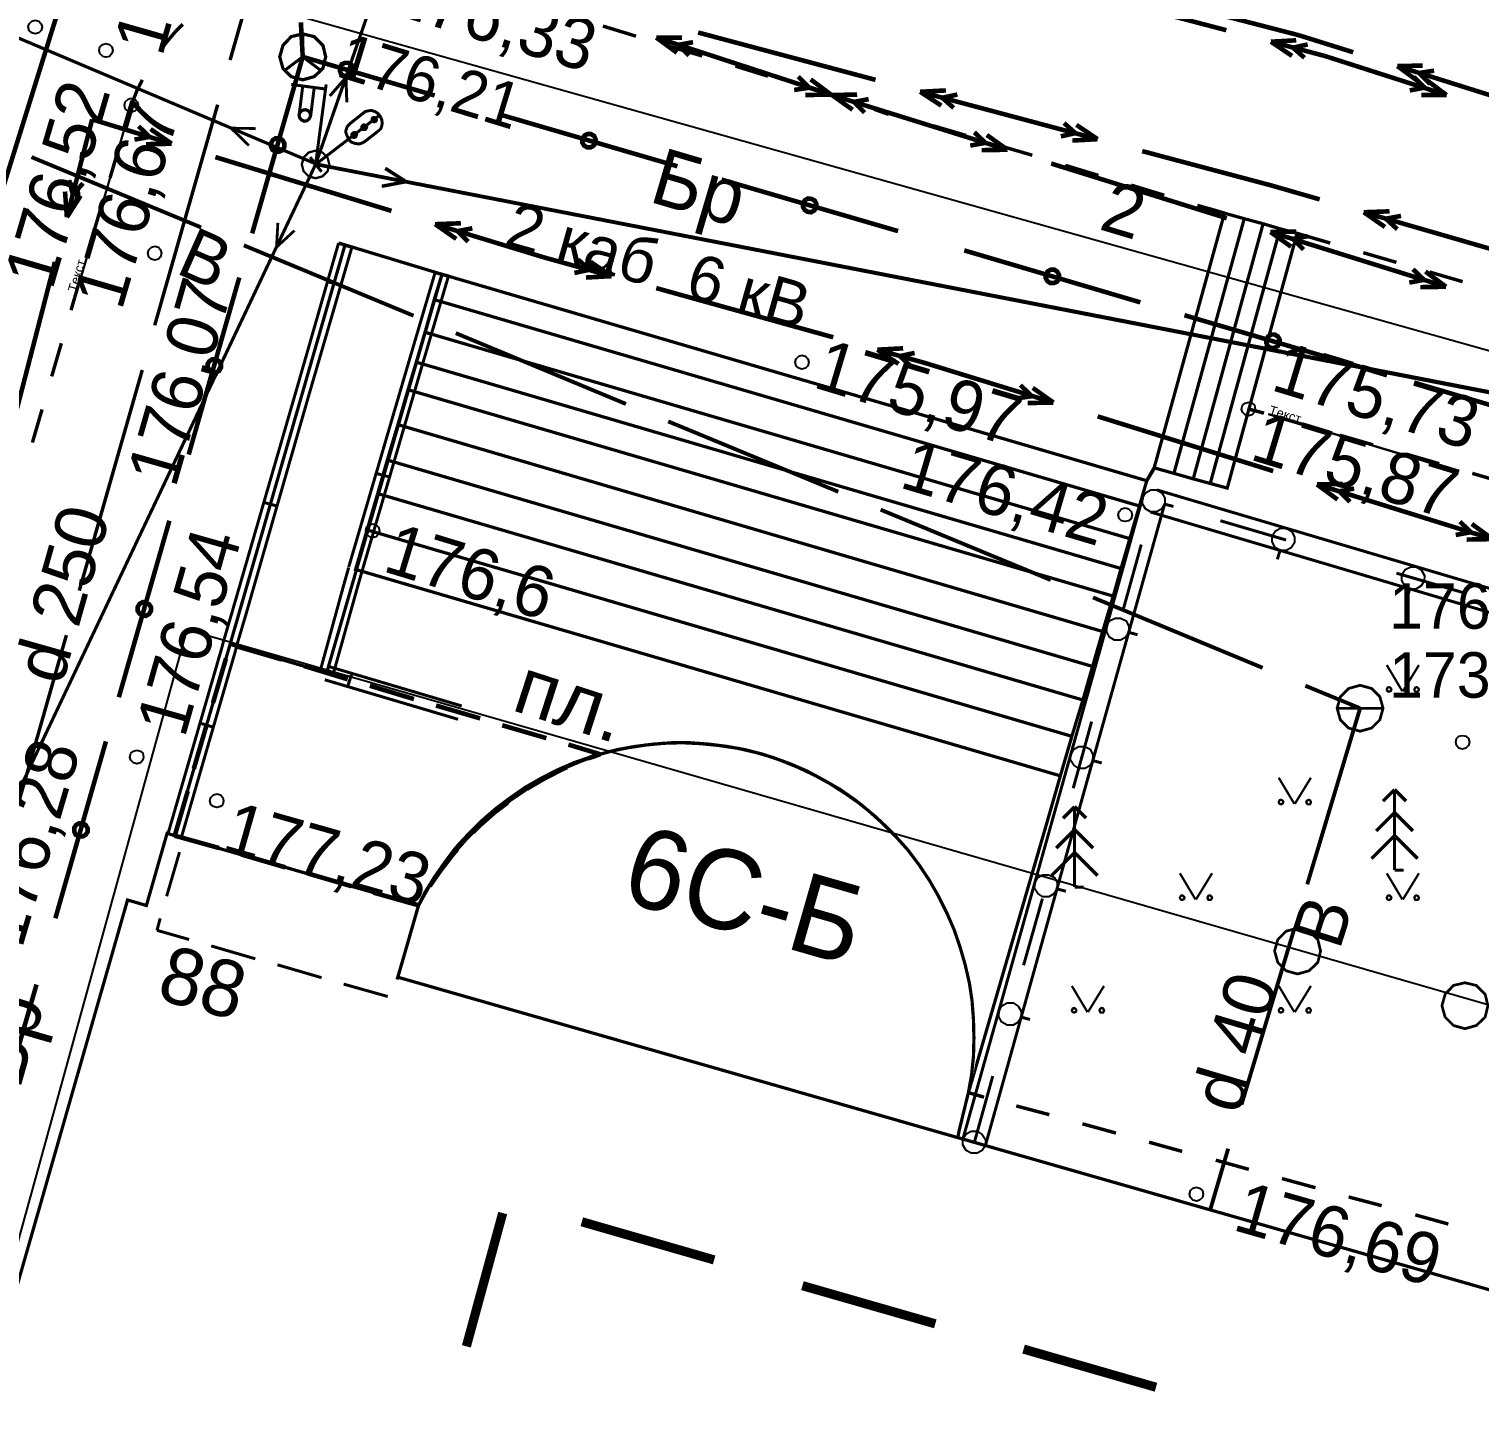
# Model space of a CAD drawing. Extents: x -2634 to -2115, y -2142 to -1393.
# Drawn here: x -2533.26 to -2501.72, y -2048.79 to -2018.79 of the extents above; entities that cross this region are included whole.
import ezdxf

# ---------------------------------------------------------------- set-up
doc = ezdxf.new("R2010")
doc.units = 0
doc.header["$MEASUREMENT"] = 0
for name, color, linetype in [('500_Дополн-Бордюры__п', 7, 'Continuous'), ('500_Дополн-Ступени__л', 7, 'Continuous'), ('500_Дороги-Проезжие_ч', 7, 'Continuous'), ('500_Линии_-Линии_связ', 7, 'Continuous'), ('500_Линии_-ЛЭП_провод', 7, 'Continuous'), ('500_Линии_-Смотровые_', 7, 'Continuous'), ('500_Линии_-Фонари_час', 7, 'Continuous'), ('500_Линии_-Электрокаб', 7, 'Continuous'), ('500_Объект-Опоры', 7, 'Continuous'), ('500_Огражд-Ограждения', 7, 'Continuous'), ('500_Растит-Газоны__са', 7, 'Continuous'), ('500_Растит-Лес_и_лесо', 7, 'Continuous'), ('500_Рельеф-Высотные_о', 7, 'Continuous'), ('500_Строен-Дополнения', 7, 'Continuous'), ('500_Строен-Здания', 7, 'Continuous'), ('500_Трубоп-Водопровод', 7, 'Continuous'), ('500_Трубоп-Канализаци', 7, 'Continuous'), ('500_Трубоп-Смотровые_', 7, 'Continuous'), ('Красные_ли-Красные_ли', 7, 'Continuous'), ('Красные_ли-Линии_регу', 7, 'Continuous')]:
    doc.layers.add(name, color=color, linetype=linetype)
doc.styles.add('TARIAL', font='Arial')

# ---------------------------------------------------------------- blocks, each defined once
blk = doc.blocks.new('block_25')
at = {"layer": '500_Растит-Газоны__са', "color": 0, "const_width": 0.05}
for points in [[(2.35, 3.02), (2.69, 2.45)], [(2.7, 2.45), (3.05, 3.02)], [(0, 0.57), (0.34, 0)], [(0.35, 0), (0.7, 0.57)]]:
    blk.add_lwpolyline(points, dxfattribs=at)
for points in [[(2.4, 2.54), (2.42, 2.53), (2.44, 2.51), (2.45, 2.49), (2.44, 2.46), (2.42, 2.45), (2.4, 2.44), (2.37, 2.45), (2.36, 2.46), (2.35, 2.49), (2.36, 2.51), (2.37, 2.53)], [(3, 2.54), (3.02, 2.53), (3.04, 2.51), (3.05, 2.49), (3.04, 2.46), (3.02, 2.44), (3, 2.44), (2.97, 2.44), (2.96, 2.46), (2.95, 2.49), (2.96, 2.51), (2.97, 2.53)], [(0.05, 0.09), (0.07, 0.08), (0.09, 0.06), (0.1, 0.04), (0.09, 0.01), (0.07, 0), (0.05, -0.01), (0.02, 0), (0.01, 0.01), (0, 0.04), (0.01, 0.06), (0.02, 0.08)], [(0.65, 0.09), (0.68, 0.08), (0.69, 0.06), (0.7, 0.04), (0.69, 0.01), (0.68, -0.01), (0.65, -0.01), (0.63, -0.01), (0.61, 0.01), (0.6, 0.04), (0.61, 0.06), (0.63, 0.08)]]:
    blk.add_lwpolyline(points, close=True, dxfattribs=at)

msp = doc.modelspace()

# ---------------------------------------------------------------- linework, layer by layer
at = {"layer": '500_Дополн-Бордюры__п', "color": 1, "const_width": 0.075}
for points in [[(-2530.27, -2019.08), (-2530.07, -2018.84)], [(-2530.07, -2018.84), (-2529.92, -2018.69)], [(-2520.78, -2018.73), (-2520.06, -2018.95)], [(-2530.41, -2019.26), (-2530.27, -2019.08)], [(-2519.34, -2019.17), (-2518.62, -2019.38)], [(-2517.9, -2019.6), (-2517.19, -2019.82)], [(-2531.02, -2020.4), (-2530.91, -2020.12)], [(-2530.91, -2020.12), (-2530.8, -2019.9)], [(-2516.47, -2020.03), (-2515.75, -2020.25)], [(-2531.09, -2020.59), (-2531.02, -2020.4)], [(-2515.03, -2020.46), (-2514.31, -2020.68)], [(-2513.59, -2020.9), (-2512.88, -2021.11)], [(-2531.5, -2022.03), (-2531.29, -2021.31)], [(-2512.16, -2021.33), (-2511.44, -2021.54)], [(-2510.72, -2021.76), (-2510, -2021.98)], [(-2509.29, -2022.19), (-2508.57, -2022.41)], [(-2507.85, -2022.63), (-2507.26, -2022.8)], [(-2531.93, -2023.47), (-2531.72, -2022.75)], [(-2507.26, -2022.8), (-2507.6, -2022.7)], [(-2505.68, -2023.24), (-2504.96, -2023.45)], [(-2504.24, -2023.66), (-2503.52, -2023.87)], [(-2532.35, -2024.91), (-2532.14, -2024.19)], [(-2502.8, -2024.08), (-2502.08, -2024.29)], [(-2532.77, -2026.35), (-2532.56, -2025.63)], [(-2533.19, -2027.79), (-2532.98, -2027.07)], [(-2506.74, -2027.06), (-2506.4, -2027.15)], [(-2505.47, -2027.42), (-2506.19, -2027.21)], [(-2504.03, -2027.84), (-2504.75, -2027.63)], [(-2502.59, -2028.25), (-2503.31, -2028.04)], [(-2508.95, -2028.62), (-2508.77, -2028.32)], [(-2508.79, -2028.34), (-2508.95, -2028.62)], [(-2501.15, -2028.67), (-2501.87, -2028.46)], [(-2512.52, -2042.02), (-2512.83, -2041.93)], [(-2512.83, -2041.93), (-2512.49, -2042.03)], [(-2511.07, -2042.41), (-2511.79, -2042.22)], [(-2509.62, -2042.81), (-2510.35, -2042.61)], [(-2508.18, -2043.21), (-2508.9, -2043.01)], [(-2506.73, -2043.6), (-2507.45, -2043.4)], [(-2505.28, -2044), (-2506.01, -2043.8)], [(-2503.84, -2044.39), (-2504.56, -2044.2)], [(-2502.39, -2044.79), (-2503.11, -2044.59)]]:
    msp.add_lwpolyline(points, dxfattribs=at)
at = {"layer": '500_Дополн-Ступени__л', "color": 0, "const_width": 0.07}
for points in [[(-2508.79, -2028.34), (-2507.26, -2022.8), (-2506.83, -2022.92), (-2508.36, -2028.46)], [(-2508.36, -2028.46), (-2506.83, -2022.92), (-2506.42, -2023.03), (-2507.94, -2028.58)], [(-2507.94, -2028.58), (-2506.42, -2023.03), (-2506.05, -2023.14), (-2507.57, -2028.68)], [(-2507.57, -2028.68), (-2506.05, -2023.14), (-2505.68, -2023.24), (-2507.2, -2028.78)], [(-2524.28, -2024.13), (-2508.95, -2028.62), (-2509.11, -2029.17), (-2524.45, -2024.68)], [(-2509.32, -2029.88), (-2509.11, -2029.17), (-2524.45, -2024.68), (-2524.65, -2025.39)], [(-2509.51, -2030.53), (-2509.32, -2029.88), (-2524.65, -2025.39), (-2524.84, -2026.04)], [(-2509.68, -2031.13), (-2509.51, -2030.53), (-2524.84, -2026.04), (-2525.02, -2026.64)], [(-2509.91, -2031.9), (-2509.68, -2031.13), (-2525.02, -2026.64), (-2525.24, -2027.4)], [(-2510.13, -2032.66), (-2509.91, -2031.9), (-2525.24, -2027.4), (-2525.47, -2028.17)], [(-2510.34, -2033.39), (-2510.13, -2032.66), (-2525.47, -2028.17), (-2525.68, -2028.9)], [(-2510.58, -2034.18), (-2510.34, -2033.39), (-2525.68, -2028.9), (-2525.91, -2029.69)], [(-2510.83, -2035.04), (-2510.58, -2034.18), (-2525.91, -2029.69), (-2526.16, -2030.55)]]:
    msp.add_lwpolyline(points, close=True, dxfattribs=at)
at = {"layer": '500_Линии_-Линии_связ', "color": 6}
msp.add_lwpolyline([(-2548.97, -2012.44), (-2491.22, -2028.68)], dxfattribs=at)
at = {"layer": '500_Линии_-Линии_связ', "color": 0, "const_width": 0.1}
for points in [[(-2527.31, -2019.4), (-2527.35, -2018.65)], [(-2527.31, -2019.4), (-2528.41, -2023.24)], [(-2527.31, -2019.34), (-2527.31, -2019.4)], [(-2524.44, -2020.24), (-2527.31, -2019.4)], [(-2527.31, -2019.4), (-2526.59, -2019.61)], [(-2519.16, -2021.78), (-2523, -2020.66)], [(-2514.36, -2023.19), (-2518.2, -2022.07)], [(-2509.09, -2024.74), (-2512.92, -2023.61)], [(-2528.69, -2024.2), (-2529.79, -2028.05)], [(-2504.29, -2026.15), (-2508.13, -2025.02)], [(-2499.01, -2027.7), (-2502.85, -2026.57)], [(-2530.21, -2029.49), (-2531.31, -2033.33)], [(-2531.59, -2034.29), (-2532.69, -2038.14)], [(-2533.1, -2039.58), (-2534.21, -2043.42)]]:
    msp.add_lwpolyline(points, dxfattribs=at)
for points in [[(-2526.4, -2019.82), (-2526.47, -2019.78), (-2526.5, -2019.71), (-2526.5, -2019.63), (-2526.46, -2019.56), (-2526.39, -2019.53), (-2526.32, -2019.53), (-2526.25, -2019.57), (-2526.21, -2019.64), (-2526.21, -2019.72), (-2526.26, -2019.78), (-2526.32, -2019.82)], [(-2521.12, -2021.37), (-2521.19, -2021.33), (-2521.23, -2021.26), (-2521.22, -2021.18), (-2521.18, -2021.11), (-2521.12, -2021.08), (-2521.04, -2021.08), (-2520.97, -2021.12), (-2520.94, -2021.19), (-2520.94, -2021.26), (-2520.98, -2021.33), (-2521.05, -2021.37)], [(-2527.71, -2021.36), (-2527.75, -2021.43), (-2527.82, -2021.46), (-2527.9, -2021.46), (-2527.97, -2021.42), (-2528, -2021.35), (-2528, -2021.28), (-2527.96, -2021.21), (-2527.9, -2021.17), (-2527.82, -2021.17), (-2527.75, -2021.21), (-2527.71, -2021.28)], [(-2516.33, -2022.77), (-2516.39, -2022.73), (-2516.43, -2022.66), (-2516.43, -2022.59), (-2516.39, -2022.52), (-2516.32, -2022.48), (-2516.24, -2022.49), (-2516.17, -2022.53), (-2516.14, -2022.59), (-2516.14, -2022.67), (-2516.18, -2022.74), (-2516.25, -2022.78)], [(-2511.05, -2024.32), (-2511.11, -2024.28), (-2511.15, -2024.21), (-2511.15, -2024.14), (-2511.11, -2024.07), (-2511.04, -2024.03), (-2510.96, -2024.03), (-2510.9, -2024.07), (-2510.86, -2024.14), (-2510.86, -2024.22), (-2510.9, -2024.29), (-2510.97, -2024.32)], [(-2506.25, -2025.73), (-2506.32, -2025.69), (-2506.35, -2025.62), (-2506.35, -2025.54), (-2506.31, -2025.48), (-2506.24, -2025.44), (-2506.17, -2025.44), (-2506.1, -2025.48), (-2506.06, -2025.55), (-2506.06, -2025.63), (-2506.1, -2025.69), (-2506.17, -2025.73)], [(-2529.09, -2026.16), (-2529.13, -2026.23), (-2529.2, -2026.27), (-2529.28, -2026.27), (-2529.35, -2026.23), (-2529.38, -2026.16), (-2529.38, -2026.08), (-2529.34, -2026.02), (-2529.28, -2025.98), (-2529.2, -2025.98), (-2529.13, -2026.02), (-2529.09, -2026.09)], [(-2530.61, -2031.45), (-2530.65, -2031.52), (-2530.72, -2031.56), (-2530.8, -2031.55), (-2530.86, -2031.51), (-2530.9, -2031.45), (-2530.9, -2031.37), (-2530.86, -2031.3), (-2530.79, -2031.26), (-2530.72, -2031.27), (-2530.65, -2031.31), (-2530.61, -2031.37)], [(-2531.99, -2036.26), (-2532.03, -2036.32), (-2532.1, -2036.36), (-2532.18, -2036.36), (-2532.25, -2036.32), (-2532.28, -2036.25), (-2532.28, -2036.17), (-2532.24, -2036.11), (-2532.17, -2036.07), (-2532.1, -2036.07), (-2532.03, -2036.11), (-2531.99, -2036.18)]]:
    msp.add_lwpolyline(points, close=True, dxfattribs=at)
at = {"layer": '500_Линии_-ЛЭП_провод', "color": 253, "const_width": 0.07}
for points in [[(-2527.03, -2021.74), (-2516.6, -1991.7)], [(-2548.97, -2012.44), (-2527.02, -2021.73)], [(-2542.19, -2053.73), (-2527.03, -2021.74), (-2491.25, -2028.7), (-2453.85, -2039.13)], [(-2527.02, -2021.73), (-2491.22, -2028.68)]]:
    msp.add_lwpolyline(points, dxfattribs=at)
at = {"layer": '500_Линии_-ЛЭП_провод', "color": 0}
for points, const_width in [([(-2527.03, -2021.74), (-2526.37, -2019.85)], 0.065), ([(-2526.72, -2020.25), (-2526.37, -2019.85)], 0.065), ([(-2526.35, -2020.39), (-2526.37, -2019.85)], 0.065), ([(-2527.02, -2021.73), (-2528.87, -2020.95)], 0.06), ([(-2528.33, -2020.96), (-2528.87, -2020.95)], 0.06), ([(-2528.48, -2021.33), (-2528.87, -2020.95)], 0.06), ([(-2527.03, -2021.74), (-2527.88, -2023.54)], 0.06), ([(-2527.03, -2021.74), (-2525.06, -2022.12)], 0.065), ([(-2527.02, -2021.73), (-2525.06, -2022.11)], 0.065), ([(-2525.52, -2021.83), (-2525.06, -2022.12)], 0.065), ([(-2525.51, -2021.82), (-2525.06, -2022.11)], 0.065), ([(-2525.59, -2022.21), (-2525.06, -2022.11)], 0.065), ([(-2525.59, -2022.22), (-2525.06, -2022.12)], 0.065), ([(-2527.85, -2023.01), (-2527.88, -2023.54)], 0.06), ([(-2527.49, -2023.18), (-2527.88, -2023.54)], 0.06)]:
    msp.add_lwpolyline(points, dxfattribs=dict(at, const_width=const_width))
at = {"layer": '500_Линии_-Смотровые_', "color": 0, "const_width": 0.07}
for points in [[(-2527.31, -2018.9), (-2527.06, -2018.96), (-2526.87, -2019.15), (-2526.81, -2019.4), (-2526.87, -2019.65), (-2527.06, -2019.83), (-2527.31, -2019.9), (-2527.56, -2019.83), (-2527.74, -2019.65), (-2527.81, -2019.4), (-2527.74, -2019.15), (-2527.56, -2018.96)], [(-2527.31, -2019.35), (-2527.31, -2019.35), (-2527.31, -2019.35), (-2527.31, -2019.35), (-2527.31, -2019.35), (-2527.31, -2019.35), (-2527.31, -2019.35), (-2527.31, -2019.35), (-2527.31, -2019.35), (-2527.31, -2019.35), (-2527.31, -2019.35), (-2527.31, -2019.35)]]:
    msp.add_lwpolyline(points, close=True, dxfattribs=at)
at = {"layer": '500_Линии_-Смотровые_', "color": 0, "const_width": 0.065}
for points in [[(-2527.31, -2018.9), (-2527.31, -2019.4)], [(-2527.71, -2019.7), (-2527.31, -2019.4)], [(-2527.31, -2019.4), (-2526.91, -2019.7)]]:
    msp.add_lwpolyline(points, dxfattribs=at)
at = {"layer": '500_Линии_-Фонари_час', "color": 0, "const_width": 0.065}
for points in [[(-2527.56, -2020), (-2526.81, -2020.1)], [(-2527.39, -2020.68), (-2527.31, -2020.04)], [(-2527.14, -2020.71), (-2527.06, -2020.07)], [(-2527.03, -2021.74), (-2526.8, -2020)], [(-2527.39, -2020.66), (-2527.37, -2020.53)], [(-2527.39, -2020.66), (-2527.37, -2020.53)], [(-2527.14, -2020.69), (-2527.13, -2020.56)], [(-2527.14, -2020.66), (-2527.14, -2020.66)], [(-2527.03, -2021.74), (-2525.64, -2020.67)], [(-2526.9, -2021.9), (-2527.15, -2021.58)]]:
    msp.add_lwpolyline(points, dxfattribs=at)
at = {"layer": '500_Линии_-Фонари_час', "color": 0}
for points, const_width in [([(-2527.39, -2020.66), (-2527.36, -2020.6), (-2527.31, -2020.56), (-2527.25, -2020.55), (-2527.19, -2020.57), (-2527.15, -2020.62), (-2527.14, -2020.69), (-2527.17, -2020.75), (-2527.22, -2020.79), (-2527.28, -2020.8), (-2527.34, -2020.77), (-2527.38, -2020.72)], 0.07), ([(-2525.64, -2020.67), (-2525.69, -2020.62), (-2525.74, -2020.59), (-2525.8, -2020.57), (-2525.86, -2020.57), (-2525.91, -2020.58), (-2525.95, -2020.59), (-2526.28, -2020.85), (-2526.33, -2020.9), (-2526.35, -2020.94), (-2526.37, -2021), (-2526.37, -2021.05), (-2526.35, -2021.11), (-2526.33, -2021.15), (-2526.31, -2021.19), (-2526.28, -2021.23), (-2526.24, -2021.26), (-2526.18, -2021.28), (-2526.12, -2021.29), (-2526.06, -2021.29), (-2525.99, -2021.26), (-2525.97, -2021.25), (-2525.65, -2021), (-2525.61, -2020.96), (-2525.59, -2020.9), (-2525.58, -2020.84), (-2525.59, -2020.77), (-2525.61, -2020.72)], 0.065), ([(-2525.79, -2020.73), (-2525.76, -2020.72), (-2525.74, -2020.72), (-2525.72, -2020.73), (-2525.71, -2020.76), (-2525.71, -2020.78), (-2525.72, -2020.8), (-2525.75, -2020.81), (-2525.77, -2020.81), (-2525.79, -2020.8), (-2525.8, -2020.77), (-2525.8, -2020.75)], 0.07), ([(-2526.22, -2021.06), (-2526.2, -2021.05), (-2526.17, -2021.05), (-2526.15, -2021.07), (-2526.14, -2021.09), (-2526.15, -2021.12), (-2526.16, -2021.14), (-2526.19, -2021.15), (-2526.21, -2021.15), (-2526.23, -2021.13), (-2526.24, -2021.11), (-2526.24, -2021.08)], 0.07), ([(-2526, -2020.89), (-2525.98, -2020.88), (-2525.95, -2020.89), (-2525.93, -2020.9), (-2525.92, -2020.93), (-2525.93, -2020.95), (-2525.94, -2020.97), (-2525.97, -2020.98), (-2525.99, -2020.98), (-2526.01, -2020.96), (-2526.02, -2020.94), (-2526.02, -2020.91)], 0.07)]:
    msp.add_lwpolyline(points, close=True, dxfattribs=dict(at, const_width=const_width))
for points in [[(-2527.58, -2022.16), (-2527.58, -2022.16)], [(-2528.26, -2022.68), (-2528.26, -2022.68)]]:
    msp.add_lwpolyline(points, dxfattribs=at)
at = {"layer": '500_Линии_-Электрокаб', "color": 12, "const_width": 0.1}
for points in [[(-2507.22, -2018.82), (-2510.2, -2018.04)], [(-2508.31, -2018.24), (-2505.64, -2018.93)], [(-2532.68, -2018.56), (-2533.87, -2022.38)], [(-2514.85, -2019.9), (-2518.71, -2018.87)], [(-2519.62, -2018.98), (-2515.82, -2020.22)], [(-2519.62, -2018.98), (-2519.06, -2018.98)], [(-2519.62, -2018.98), (-2519.17, -2019.31)], [(-2519.14, -2019.14), (-2518.82, -2019.08)], [(-2519.14, -2019.14), (-2518.91, -2019.37)], [(-2505.7, -2019.04), (-2506.25, -2019.07)], [(-2505.08, -2019.38), (-2506.25, -2019.07)], [(-2505.79, -2019.38), (-2506.25, -2019.07)], [(-2505.45, -2019.13), (-2505.77, -2019.2)], [(-2505.52, -2019.42), (-2505.77, -2019.2)], [(-2505.64, -2018.93), (-2504.46, -2019.3)], [(-2502.43, -2020.23), (-2505.08, -2019.38)], [(-2516.53, -2019.83), (-2516.29, -2020.07)], [(-2503.5, -2019.6), (-2502.95, -2019.59)], [(-2503.5, -2019.6), (-2499.68, -2020.8)], [(-2503.5, -2019.6), (-2503.05, -2019.93)], [(-2502.91, -2020.07), (-2503.14, -2019.84)], [(-2503.02, -2019.75), (-2502.7, -2019.7)], [(-2503.02, -2019.76), (-2502.79, -2019.99)], [(-2516.62, -2020.12), (-2516.29, -2020.07)], [(-2516.26, -2019.89), (-2515.82, -2020.22)], [(-2513.32, -2020.13), (-2513.88, -2020.16)], [(-2510.02, -2021.19), (-2513.88, -2020.16)], [(-2513.42, -2020.46), (-2513.88, -2020.16)], [(-2502.91, -2020.07), (-2503.23, -2020.13)], [(-2502.43, -2020.23), (-2502.87, -2019.9)], [(-2516.38, -2020.23), (-2515.82, -2020.22)], [(-2515.8, -2020.23), (-2515.25, -2020.22)], [(-2515.8, -2020.23), (-2511.98, -2021.42)], [(-2515.8, -2020.23), (-2515.35, -2020.55)], [(-2515.32, -2020.38), (-2515, -2020.32)], [(-2515.32, -2020.38), (-2515.09, -2020.61)], [(-2513.07, -2020.22), (-2513.4, -2020.29)], [(-2513.15, -2020.51), (-2513.4, -2020.29)], [(-2502.43, -2020.23), (-2502.98, -2020.23)], [(-2532.44, -2022.89), (-2531.89, -2020.76)], [(-2531.89, -2020.76), (-2530.16, -2021.29)], [(-2514.87, -2020.53), (-2514.56, -2020.64)], [(-2530.88, -2020.91), (-2530.64, -2021.14)], [(-2530.62, -2020.97), (-2530.16, -2021.29)], [(-2512.7, -2021.04), (-2512.46, -2021.27)], [(-2512.43, -2021.1), (-2511.98, -2021.42)], [(-2510.51, -2021.06), (-2510.82, -2021.13)], [(-2510.5, -2021.06), (-2510.75, -2020.84)], [(-2510.02, -2021.19), (-2510.48, -2020.88)], [(-2530.97, -2021.2), (-2530.64, -2021.14)], [(-2530.72, -2021.3), (-2530.16, -2021.29)], [(-2512.79, -2021.33), (-2512.46, -2021.27)], [(-2512.54, -2021.43), (-2511.98, -2021.42)], [(-2510.02, -2021.19), (-2510.57, -2021.22)], [(-2529.21, -2021.58), (-2525.38, -2022.75)], [(-2511.03, -2021.72), (-2507.21, -2022.91)], [(-2506.23, -2022.2), (-2509.05, -2021.45)], [(-2532.44, -2022.89), (-2532.48, -2022.33)], [(-2532.31, -2022.39), (-2532.39, -2022.08)], [(-2532.31, -2022.4), (-2532.09, -2022.15)], [(-2505.19, -2022.5), (-2506.23, -2022.2)], [(-2532.44, -2022.89), (-2532.14, -2022.42)], [(-2524.43, -2023.04), (-2523.87, -2023.02)], [(-2503.67, -2022.76), (-2504.23, -2022.78)], [(-2500.39, -2023.89), (-2504.23, -2022.78)], [(-2503.77, -2023.1), (-2504.23, -2022.78)], [(-2503.42, -2022.86), (-2503.75, -2022.92)], [(-2503.5, -2023.15), (-2503.75, -2022.92)], [(-2524.43, -2023.04), (-2522.07, -2023.76)], [(-2524.43, -2023.04), (-2523.97, -2023.36)], [(-2523.94, -2023.19), (-2523.62, -2023.13)], [(-2523.94, -2023.19), (-2523.71, -2023.42)], [(-2506.26, -2023.21), (-2505.7, -2023.2)], [(-2506.26, -2023.21), (-2502.44, -2024.4)], [(-2506.26, -2023.21), (-2505.81, -2023.53)], [(-2505.77, -2023.36), (-2505.45, -2023.3)], [(-2505.77, -2023.36), (-2505.54, -2023.59)], [(-2533.7, -2027.73), (-2532.7, -2023.86)], [(-2522.07, -2023.76), (-2520.59, -2024.17)], [(-2521.32, -2023.81), (-2521.07, -2024.03)], [(-2521.05, -2023.86), (-2520.59, -2024.17)], [(-2521.4, -2024.1), (-2521.07, -2024.03)], [(-2521.15, -2024.2), (-2520.59, -2024.17)], [(-2503.24, -2024.31), (-2502.92, -2024.25)], [(-2503.16, -2024.02), (-2502.92, -2024.25)], [(-2502.89, -2024.07), (-2502.44, -2024.4)], [(-2519.62, -2024.43), (-2515.77, -2025.5)], [(-2503, -2024.41), (-2502.44, -2024.4)], [(-2514.81, -2025.77), (-2514.25, -2025.74)], [(-2514.81, -2025.77), (-2513.77, -2026.06)], [(-2514.81, -2025.77), (-2514.35, -2026.08)], [(-2514.32, -2025.91), (-2514, -2025.84)], [(-2514.32, -2025.91), (-2514.08, -2026.13)], [(-2513.77, -2026.06), (-2510.98, -2026.92)], [(-2511.78, -2026.83), (-2511.45, -2026.78)], [(-2511.7, -2026.54), (-2511.45, -2026.78)], [(-2511.43, -2026.6), (-2510.98, -2026.92)], [(-2511.54, -2026.93), (-2510.98, -2026.92)], [(-2510.02, -2027.22), (-2506.2, -2028.41)], [(-2505.25, -2028.7), (-2504.69, -2028.69)], [(-2505.25, -2028.7), (-2501.43, -2029.89)], [(-2505.25, -2028.7), (-2504.8, -2029.03)], [(-2504.76, -2028.85), (-2504.44, -2028.79)], [(-2504.76, -2028.85), (-2504.53, -2029.08)], [(-2502.14, -2029.51), (-2501.9, -2029.74)], [(-2501.88, -2029.56), (-2501.43, -2029.89)], [(-2502.23, -2029.8), (-2501.9, -2029.74)], [(-2501.99, -2029.9), (-2501.43, -2029.89)]]:
    msp.add_lwpolyline(points, dxfattribs=at)
at = {"layer": '500_Линии_-Электрокаб', "color": 1, "const_width": 0.06}
msp.add_lwpolyline([(-2514.56, -2020.64), (-2515.03, -2020.48)], dxfattribs=at)
at = {"layer": '500_Объект-Опоры', "color": 1, "const_width": 0.05}
msp.add_lwpolyline([(-2527.03, -2021.44), (-2526.88, -2021.48), (-2526.77, -2021.59), (-2526.73, -2021.74), (-2526.77, -2021.89), (-2526.88, -2022), (-2527.03, -2022.04), (-2527.18, -2022), (-2527.29, -2021.89), (-2527.33, -2021.74), (-2527.29, -2021.59), (-2527.18, -2021.48)], close=True, dxfattribs=at)
at = {"layer": '500_Огражд-Ограждения', "color": 0}
for points, const_width in [([(-2527.46, -2026.69), (-2526.53, -2023.45)], 0.065), ([(-2527.18, -2026.77), (-2526.24, -2023.54)], 0.065), ([(-2526.24, -2023.54), (-2526.53, -2023.45)], 0.075), ([(-2525.01, -2026.06), (-2524.43, -2024.09)], 0.065), ([(-2524.72, -2026.14), (-2524.14, -2024.17)], 0.065), ([(-2524.14, -2024.17), (-2524.43, -2024.09)], 0.075), ([(-2526.48, -2024.37), (-2526.77, -2024.29)], 0.065), ([(-2526.31, -2030.5), (-2525.01, -2026.06)], 0.065), ([(-2526.02, -2030.59), (-2524.72, -2026.14)], 0.065), ([(-2528.85, -2031.49), (-2527.46, -2026.69)], 0.065), ([(-2528.56, -2031.58), (-2527.18, -2026.77)], 0.065), ([(-2525.42, -2028.54), (-2525.71, -2028.46)], 0.065), ([(-2510.79, -2035.24), (-2509.04, -2028.99)], 0.065), ([(-2508.73, -2028.82), (-2507.28, -2029.25)], 0.065), ([(-2527.87, -2029.17), (-2528.16, -2029.09)], 0.065), ([(-2510.31, -2035.37), (-2508.56, -2029.12)], 0.065), ([(-2508.87, -2029.3), (-2507.42, -2029.73)], 0.065), ([(-2508.37, -2029.18), (-2508.56, -2029.13)], 0.065), ([(-2507.28, -2029.25), (-2499.61, -2031.52)], 0.065), ([(-2507.35, -2029.49), (-2505.92, -2029.91)], 0.065), ([(-2507.42, -2029.73), (-2499.76, -2032)], 0.065), ([(-2509.47, -2031.45), (-2509.07, -2030.01)], 0.065), ([(-2506.11, -2030.33), (-2506.05, -2030.13)], 0.065), ([(-2526.41, -2030.86), (-2526.31, -2030.51)], 0.065), ([(-2526.93, -2032.76), (-2526.41, -2030.86)], 0.065), ([(-2526.12, -2030.94), (-2526.02, -2030.59)], 0.065), ([(-2503.52, -2030.63), (-2502.08, -2031.05)], 0.065), ([(-2526.65, -2032.84), (-2526.12, -2030.94)], 0.065), ([(-2503.29, -2031.17), (-2503.23, -2030.97)], 0.065), ([(-2529.04, -2032.14), (-2528.85, -2031.49)], 0.065), ([(-2528.75, -2032.22), (-2528.56, -2031.58)], 0.065), ([(-2529.06, -2032.22), (-2529.04, -2032.14)], 0.065), ([(-2509.15, -2031.97), (-2509.34, -2031.92)], 0.065), ([(-2530.24, -2036.3), (-2529.06, -2032.22)], 0.065), ([(-2529.95, -2036.38), (-2528.77, -2032.31)], 0.065), ([(-2528.77, -2032.31), (-2528.75, -2032.22)], 0.065), ([(-2523.85, -2033.52), (-2526.75, -2032.66)], 0.065), ([(-2523.93, -2033.81), (-2526.83, -2032.95)], 0.065), ([(-2526.24, -2032.81), (-2526.33, -2033.09)], 0.065), ([(-2529.26, -2033.98), (-2529.55, -2033.89)], 0.065), ([(-2510.55, -2035.31), (-2510.15, -2033.86)], 0.065), ([(-2509.93, -2034.76), (-2510.12, -2034.71)], 0.065), ([(-2512.95, -2042.94), (-2510.79, -2035.24)], 0.065), ([(-2512.46, -2043.08), (-2510.31, -2035.37)], 0.065), ([(-2510.71, -2037.55), (-2510.9, -2037.5)], 0.065), ([(-2511.63, -2039.16), (-2511.22, -2037.71)], 0.065), ([(-2511.49, -2040.34), (-2511.68, -2040.29)], 0.065), ([(-2512.7, -2043.01), (-2512.3, -2041.57)], 0.065), ([(-2512.27, -2043.13), (-2512.47, -2043.08)], 0.065)]:
    msp.add_lwpolyline(points, dxfattribs=dict(at, const_width=const_width))
for points in [[(-2508.56, -2029.12), (-2508.63, -2029.24), (-2508.74, -2029.3), (-2508.87, -2029.3), (-2508.98, -2029.23), (-2509.04, -2029.12), (-2509.04, -2028.99), (-2508.98, -2028.88), (-2508.86, -2028.82), (-2508.73, -2028.82), (-2508.62, -2028.88), (-2508.56, -2029)], [(-2506.05, -2030.14), (-2506.16, -2030.07), (-2506.22, -2029.95), (-2506.22, -2029.82), (-2506.15, -2029.71), (-2506.04, -2029.65), (-2505.91, -2029.66), (-2505.8, -2029.72), (-2505.74, -2029.84), (-2505.74, -2029.97), (-2505.81, -2030.08), (-2505.92, -2030.14)], [(-2503.23, -2030.97), (-2503.34, -2030.91), (-2503.4, -2030.79), (-2503.4, -2030.66), (-2503.33, -2030.55), (-2503.21, -2030.49), (-2503.09, -2030.49), (-2502.98, -2030.56), (-2502.91, -2030.68), (-2502.92, -2030.8), (-2502.98, -2030.91), (-2503.1, -2030.98)], [(-2509.34, -2031.92), (-2509.41, -2032.03), (-2509.52, -2032.09), (-2509.65, -2032.09), (-2509.76, -2032.02), (-2509.82, -2031.91), (-2509.82, -2031.78), (-2509.76, -2031.67), (-2509.64, -2031.61), (-2509.52, -2031.61), (-2509.4, -2031.67), (-2509.34, -2031.79)], [(-2510.12, -2034.71), (-2510.19, -2034.82), (-2510.3, -2034.88), (-2510.43, -2034.88), (-2510.54, -2034.81), (-2510.61, -2034.7), (-2510.6, -2034.57), (-2510.54, -2034.46), (-2510.43, -2034.4), (-2510.3, -2034.4), (-2510.18, -2034.46), (-2510.12, -2034.58)], [(-2510.9, -2037.5), (-2510.97, -2037.61), (-2511.08, -2037.67), (-2511.21, -2037.67), (-2511.32, -2037.6), (-2511.39, -2037.49), (-2511.38, -2037.36), (-2511.32, -2037.25), (-2511.21, -2037.19), (-2511.08, -2037.19), (-2510.96, -2037.25), (-2510.9, -2037.37)], [(-2511.68, -2040.29), (-2511.75, -2040.4), (-2511.86, -2040.46), (-2511.99, -2040.46), (-2512.1, -2040.4), (-2512.17, -2040.28), (-2512.16, -2040.15), (-2512.1, -2040.04), (-2511.99, -2039.98), (-2511.86, -2039.98), (-2511.75, -2040.05), (-2511.68, -2040.16)], [(-2512.46, -2043.08), (-2512.53, -2043.19), (-2512.64, -2043.25), (-2512.77, -2043.25), (-2512.88, -2043.19), (-2512.95, -2043.07), (-2512.95, -2042.94), (-2512.88, -2042.83), (-2512.77, -2042.77), (-2512.64, -2042.77), (-2512.53, -2042.84), (-2512.46, -2042.95)]]:
    msp.add_lwpolyline(points, close=True, dxfattribs=at)
at = {"layer": '500_Растит-Лес_и_лесо', "color": 94}
for points, const_width in [([(-2503.81, -2035.59), (-2503.56, -2035.34)], 0.075), ([(-2503.31, -2035.59), (-2503.56, -2035.34)], 0.075), ([(-2503.56, -2037.09), (-2503.56, -2035.34)], 0.065), ([(-2510.77, -2035.96), (-2510.52, -2035.71)], 0.075), ([(-2510.27, -2035.96), (-2510.52, -2035.71)], 0.075), ([(-2510.52, -2037.46), (-2510.52, -2035.71)], 0.065), ([(-2503.96, -2036.24), (-2503.56, -2035.84)], 0.075), ([(-2503.16, -2036.24), (-2503.56, -2035.84)], 0.075), ([(-2510.92, -2036.61), (-2510.52, -2036.21)], 0.075), ([(-2510.12, -2036.61), (-2510.52, -2036.21)], 0.075), ([(-2504.06, -2036.84), (-2503.56, -2036.34)], 0.075), ([(-2503.06, -2036.84), (-2503.56, -2036.34)], 0.075), ([(-2511.02, -2037.21), (-2510.52, -2036.71)], 0.075), ([(-2510.02, -2037.21), (-2510.52, -2036.71)], 0.075), ([(-2503.56, -2037.09), (-2503.56, -2036.89)], 0.065), ([(-2503.36, -2037.09), (-2503.56, -2037.09)], 0.065), ([(-2510.52, -2037.46), (-2510.52, -2037.26)], 0.065), ([(-2510.32, -2037.46), (-2510.52, -2037.46)], 0.065)]:
    msp.add_lwpolyline(points, dxfattribs=dict(at, const_width=const_width))
at = {"layer": '500_Растит-Лес_и_лесо', "color": 0, "const_width": 0.06}
for points in [[(-2505.67, -2038.35), (-2505.42, -2038.42), (-2505.23, -2038.6), (-2505.17, -2038.85), (-2505.23, -2039.1), (-2505.42, -2039.28), (-2505.67, -2039.35), (-2505.92, -2039.28), (-2506.1, -2039.1), (-2506.17, -2038.85), (-2506.1, -2038.6), (-2505.92, -2038.42)], [(-2502.03, -2039.54), (-2501.78, -2039.6), (-2501.59, -2039.79), (-2501.53, -2040.04), (-2501.59, -2040.29), (-2501.78, -2040.47), (-2502.03, -2040.54), (-2502.28, -2040.47), (-2502.46, -2040.29), (-2502.53, -2040.04), (-2502.46, -2039.79), (-2502.28, -2039.6)]]:
    msp.add_lwpolyline(points, close=True, dxfattribs=at)
at = {"layer": '500_Рельеф-Высотные_о', "color": 0}
for points in [[(-2533.13, -2018.6), (-2533.05, -2018.62), (-2533, -2018.68), (-2532.98, -2018.75), (-2533, -2018.83), (-2533.05, -2018.88), (-2533.13, -2018.9), (-2533.2, -2018.88), (-2533.26, -2018.83), (-2533.28, -2018.75), (-2533.26, -2018.68), (-2533.2, -2018.62)], [(-2531.59, -2019.11), (-2531.51, -2019.13), (-2531.46, -2019.18), (-2531.44, -2019.26), (-2531.46, -2019.33), (-2531.51, -2019.39), (-2531.59, -2019.41), (-2531.66, -2019.39), (-2531.72, -2019.33), (-2531.74, -2019.26), (-2531.72, -2019.18), (-2531.66, -2019.13)], [(-2531.04, -2020.3), (-2530.96, -2020.32), (-2530.91, -2020.38), (-2530.89, -2020.45), (-2530.91, -2020.53), (-2530.96, -2020.58), (-2531.04, -2020.6), (-2531.11, -2020.58), (-2531.17, -2020.53), (-2531.19, -2020.45), (-2531.17, -2020.38), (-2531.11, -2020.32)], [(-2530.53, -2023.52), (-2530.45, -2023.54), (-2530.4, -2023.6), (-2530.38, -2023.67), (-2530.4, -2023.75), (-2530.45, -2023.8), (-2530.53, -2023.82), (-2530.6, -2023.8), (-2530.66, -2023.75), (-2530.68, -2023.67), (-2530.66, -2023.6), (-2530.6, -2023.54)], [(-2516.45, -2025.89), (-2516.37, -2025.91), (-2516.32, -2025.97), (-2516.3, -2026.04), (-2516.32, -2026.12), (-2516.37, -2026.17), (-2516.45, -2026.19), (-2516.52, -2026.17), (-2516.58, -2026.12), (-2516.6, -2026.04), (-2516.58, -2025.97), (-2516.52, -2025.91)], [(-2506.74, -2026.91), (-2506.66, -2026.93), (-2506.61, -2026.98), (-2506.59, -2027.06), (-2506.61, -2027.13), (-2506.66, -2027.19), (-2506.74, -2027.21), (-2506.81, -2027.19), (-2506.87, -2027.13), (-2506.89, -2027.06), (-2506.87, -2026.98), (-2506.81, -2026.93)], [(-2509.42, -2029.21), (-2509.35, -2029.23), (-2509.29, -2029.29), (-2509.27, -2029.36), (-2509.29, -2029.44), (-2509.35, -2029.49), (-2509.42, -2029.51), (-2509.5, -2029.49), (-2509.55, -2029.44), (-2509.57, -2029.36), (-2509.55, -2029.29), (-2509.5, -2029.23)], [(-2525.79, -2029.56), (-2525.71, -2029.58), (-2525.66, -2029.63), (-2525.64, -2029.71), (-2525.66, -2029.78), (-2525.71, -2029.84), (-2525.79, -2029.86), (-2525.86, -2029.84), (-2525.92, -2029.78), (-2525.94, -2029.71), (-2525.92, -2029.63), (-2525.86, -2029.58)], [(-2502.08, -2034.16), (-2502.01, -2034.18), (-2501.95, -2034.23), (-2501.93, -2034.31), (-2501.95, -2034.38), (-2502.01, -2034.44), (-2502.08, -2034.46), (-2502.16, -2034.44), (-2502.21, -2034.38), (-2502.23, -2034.31), (-2502.21, -2034.23), (-2502.16, -2034.18)], [(-2530.92, -2034.48), (-2530.84, -2034.5), (-2530.79, -2034.55), (-2530.77, -2034.63), (-2530.79, -2034.7), (-2530.84, -2034.76), (-2530.92, -2034.78), (-2530.99, -2034.76), (-2531.05, -2034.7), (-2531.07, -2034.63), (-2531.05, -2034.55), (-2530.99, -2034.5)], [(-2529.18, -2035.43), (-2529.1, -2035.45), (-2529.05, -2035.51), (-2529.03, -2035.58), (-2529.05, -2035.66), (-2529.1, -2035.71), (-2529.18, -2035.73), (-2529.25, -2035.71), (-2529.31, -2035.66), (-2529.33, -2035.58), (-2529.31, -2035.51), (-2529.25, -2035.45)], [(-2507.87, -2043.99), (-2507.8, -2044.01), (-2507.74, -2044.06), (-2507.72, -2044.14), (-2507.74, -2044.21), (-2507.8, -2044.27), (-2507.87, -2044.29), (-2507.95, -2044.27), (-2508, -2044.21), (-2508.02, -2044.14), (-2508, -2044.06), (-2507.95, -2044.01)]]:
    msp.add_lwpolyline(points, close=True, dxfattribs=at)
at = {"layer": '500_Рельеф-Высотные_о', "color": 0, "const_width": 0.05}
for points in [[(-2532.23, -2024.53), (-2531.05, -2020.49)], [(-2506.31, -2027.17), (-2502.29, -2028.38)]]:
    msp.add_lwpolyline(points, dxfattribs=at)
at = {"layer": '500_Строен-Дополнения', "color": 0, "const_width": 0.07}
for points in [[(-2526.39, -2023.49), (-2528.89, -2032.18), (-2526.79, -2032.8), (-2524.28, -2024.13)], [(-2526.79, -2032.8), (-2524.28, -2024.13), (-2524.45, -2024.68), (-2524.65, -2025.39), (-2524.84, -2026.04), (-2525.02, -2026.64), (-2525.24, -2027.4), (-2525.47, -2028.17), (-2525.68, -2028.9), (-2525.91, -2029.69), (-2526.16, -2030.55), (-2510.83, -2035.04), (-2511.12, -2036.05), (-2512.83, -2041.93), (-2512.76, -2041.54), (-2512.72, -2041.14), (-2512.71, -2040.74), (-2512.72, -2040.34), (-2512.75, -2039.94), (-2512.81, -2039.54), (-2512.9, -2039.15), (-2513.01, -2038.77), (-2513.14, -2038.39), (-2513.3, -2038.02), (-2513.48, -2037.66), (-2513.68, -2037.31), (-2513.9, -2036.98), (-2514.14, -2036.66), (-2514.3, -2036.48), (-2514.57, -2036.19), (-2514.86, -2035.92), (-2515.17, -2035.66), (-2515.5, -2035.43), (-2515.84, -2035.21), (-2516.19, -2035.02), (-2516.55, -2034.85), (-2516.92, -2034.7), (-2517.3, -2034.57), (-2517.69, -2034.47), (-2518.08, -2034.4), (-2518.48, -2034.35), (-2518.88, -2034.32), (-2519.28, -2034.32), (-2519.68, -2034.35), (-2520.08, -2034.4), (-2520.47, -2034.47), (-2520.84, -2034.57), (-2521.04, -2034.51), (-2520.84, -2034.57), (-2521.25, -2034.72), (-2521.66, -2034.89), (-2522.05, -2035.09), (-2522.42, -2035.32), (-2522.79, -2035.57), (-2523.13, -2035.84), (-2523.46, -2036.13), (-2523.77, -2036.44), (-2524.06, -2036.77), (-2524.33, -2037.12), (-2524.58, -2037.48), (-2524.79, -2037.86), (-2530.1, -2036.34), (-2528.89, -2032.18)]]:
    msp.add_lwpolyline(points, close=True, dxfattribs=at)
at = {"layer": '500_Строен-Дополнения', "color": 0}
for points, const_width in [([(-2528.89, -2032.18), (-2528.46, -2032.31)], 0.065), ([(-2527.76, -2032.51), (-2528.72, -2032.23)], 0.1), ([(-2528.98, -2032.49), (-2529.26, -2033.45)], 0.1), ([(-2526.33, -2032.94), (-2527.28, -2032.65)], 0.1), ([(-2524.89, -2033.37), (-2525.85, -2033.08)], 0.1), ([(-2523.45, -2033.79), (-2524.41, -2033.51)], 0.1), ([(-2529.4, -2033.93), (-2529.68, -2034.89)], 0.1), ([(-2522.01, -2034.22), (-2522.97, -2033.94)], 0.1), ([(-2520.84, -2034.57), (-2521.53, -2034.36)], 0.1), ([(-2521.1, -2034.66), (-2520.84, -2034.57)], 0.1), ([(-2522.04, -2035.09), (-2521.65, -2034.89)], 0.1), ([(-2521.65, -2034.89), (-2521.56, -2034.85)], 0.1), ([(-2522.44, -2035.33), (-2522.42, -2035.31)], 0.1), ([(-2522.42, -2035.31), (-2522.04, -2035.09)], 0.1), ([(-2529.81, -2035.37), (-2530.09, -2036.33)], 0.1), ([(-2523.13, -2035.83), (-2522.85, -2035.62)], 0.1), ([(-2523.46, -2036.12), (-2523.13, -2035.83)], 0.1), ([(-2523.61, -2036.27), (-2523.46, -2036.12)], 0.1), ([(-2530.1, -2036.34), (-2529.13, -2036.61)], 0.1), ([(-2529.91, -2036.39), (-2528.95, -2036.67)], 0.065), ([(-2530.27, -2037.66), (-2529.99, -2036.7)], 0.065), ([(-2528.65, -2036.75), (-2527.69, -2037.03)], 0.1), ([(-2528.46, -2036.8), (-2527.5, -2037.08)], 0.065), ([(-2524.32, -2037.11), (-2524.06, -2036.77)], 0.1), ([(-2524.06, -2036.77), (-2523.95, -2036.64)], 0.1), ([(-2527.21, -2037.16), (-2526.25, -2037.44)], 0.1), ([(-2524.55, -2037.44), (-2524.32, -2037.11)], 0.1), ([(-2527.02, -2037.22), (-2526.06, -2037.49)], 0.065), ([(-2525.77, -2037.58), (-2524.81, -2037.85)], 0.1), ([(-2525.58, -2037.63), (-2524.79, -2037.86)], 0.065), ([(-2530.48, -2038.4), (-2530.41, -2038.14)], 0.065), ([(-2524.79, -2037.86), (-2524.84, -2038.03)], 0.065), ([(-2529.78, -2038.6), (-2530.48, -2038.4)], 0.065), ([(-2528.34, -2039.02), (-2529.3, -2038.74)], 0.065), ([(-2524.98, -2038.51), (-2525.26, -2039.47)], 0.065), ([(-2526.9, -2039.43), (-2527.86, -2039.15)], 0.065), ([(-2525.46, -2039.84), (-2526.42, -2039.57)], 0.065)]:
    msp.add_lwpolyline(points, dxfattribs=dict(at, const_width=const_width))
at = {"layer": '500_Строен-Здания', "color": 0, "const_width": 0.07}
for points in [[(-2513.06, -2042.91), (-2513.03, -2042.75), (-2512.83, -2041.93), (-2512.76, -2041.54), (-2512.72, -2041.14), (-2512.71, -2040.74), (-2512.72, -2040.34), (-2512.75, -2039.94), (-2512.81, -2039.54), (-2512.9, -2039.15), (-2513.01, -2038.77), (-2513.14, -2038.39), (-2513.3, -2038.02), (-2513.48, -2037.66), (-2513.68, -2037.31), (-2513.9, -2036.98), (-2514.14, -2036.66), (-2514.41, -2036.36), (-2514.69, -2036.08), (-2514.99, -2035.81), (-2515.3, -2035.56), (-2515.63, -2035.33), (-2515.98, -2035.13), (-2516.33, -2034.94), (-2516.7, -2034.78), (-2517.08, -2034.64), (-2517.46, -2034.53), (-2517.85, -2034.44), (-2518.25, -2034.38), (-2518.65, -2034.34), (-2519.05, -2034.32), (-2519.45, -2034.33), (-2519.85, -2034.37), (-2520.24, -2034.43), (-2520.63, -2034.51), (-2521.02, -2034.62), (-2521.4, -2034.75), (-2521.77, -2034.91), (-2522.12, -2035.09), (-2522.47, -2035.29), (-2522.8, -2035.52), (-2523.12, -2035.76), (-2523.42, -2036.02), (-2523.71, -2036.31), (-2523.98, -2036.6), (-2524.22, -2036.92), (-2524.45, -2037.25), (-2524.66, -2037.59), (-2524.79, -2037.85), (-2525.24, -2039.42)], [(-2513.06, -2042.91), (-2479.03, -2052.65), (-2473.97, -2054.1), (-2467.34, -2056), (-2470.84, -2068.46), (-2471.71, -2068.22), (-2477.61, -2066.6), (-2488.55, -2063.57), (-2495.8, -2061.7), (-2511.81, -2057.06), (-2512.24, -2056.94), (-2530.44, -2051.66), (-2533.63, -2050.74), (-2534.75, -2050.42), (-2531.12, -2037.74), (-2530.71, -2037.86), (-2530.26, -2036.29), (-2530.1, -2036.34), (-2524.79, -2037.86), (-2525.24, -2039.42)]]:
    msp.add_lwpolyline(points, close=True, dxfattribs=at)
at = {"layer": '500_Трубоп-Водопровод', "color": 94, "const_width": 0.085}
for points in [[(-2533.21, -2021.58), (-2529.52, -2023.11)], [(-2528.59, -2023.5), (-2524.9, -2025.03)], [(-2523.98, -2025.41), (-2520.28, -2026.95)], [(-2519.36, -2027.33), (-2515.66, -2028.86)], [(-2514.74, -2029.25), (-2511.04, -2030.78)], [(-2510.12, -2031.16), (-2506.43, -2032.69)], [(-2505.5, -2033.08), (-2504.31, -2033.57)], [(-2504.31, -2033.57), (-2505.46, -2037.4)], [(-2504.31, -2033.57), (-2504.54, -2033.48)], [(-2505.74, -2038.36), (-2506.89, -2042.19)], [(-2507.18, -2043.15), (-2507.57, -2044.48)], [(-2507.57, -2044.48), (-2507.5, -2044.24)]]:
    msp.add_lwpolyline(points, dxfattribs=at)
at = {"layer": '500_Трубоп-Канализаци', "color": 34, "const_width": 0.075}
for points in [[(-2528.89, -2019.47), (-2527.52, -2014.67)], [(-2530.53, -2025.24), (-2529.16, -2020.44)], [(-2532.17, -2031.01), (-2530.8, -2026.21)], [(-2533.82, -2036.78), (-2532.45, -2031.98)]]:
    msp.add_lwpolyline(points, dxfattribs=at)
at = {"layer": '500_Трубоп-Смотровые_', "color": 0, "const_width": 0.06}
msp.add_lwpolyline([(-2504.31, -2033.07), (-2504.06, -2033.14), (-2503.88, -2033.32), (-2503.81, -2033.57), (-2503.88, -2033.82), (-2504.06, -2034), (-2504.31, -2034.07), (-2504.56, -2034), (-2504.74, -2033.82), (-2504.81, -2033.57), (-2504.74, -2033.32), (-2504.56, -2033.14)], close=True, dxfattribs=at)
at = {"layer": '500_Трубоп-Смотровые_', "color": 0, "const_width": 0.055}
msp.add_lwpolyline([(-2504.81, -2033.57), (-2503.81, -2033.57)], dxfattribs=at)
at = {"layer": 'Красные_ли-Красные_ли', "color": 12}
for p, q in [((-2547.996, -2097.579), (-2529.82, -2031.86)), ((-2529.82, -2031.86), (-2363.24, -2079.9))]:
    msp.add_line(p, q, dxfattribs=at)
at = {"layer": 'Красные_ли-Линии_регу', "color": 0, "const_width": 0.2}
for points in [[(-2522.96, -2044.55), (-2523.75, -2047.45)], [(-2518.36, -2045.57), (-2521.24, -2044.74)], [(-2513.55, -2046.96), (-2516.44, -2046.13)], [(-2508.75, -2048.34), (-2511.63, -2047.51)]]:
    msp.add_lwpolyline(points, dxfattribs=at)

# ---------------------------------------------------------------- block references
at = {"layer": '500_Растит-Газоны__са'}
for p in [(-2506.08, -2035.65), (-2510.58, -2040.18), (-2506.08, -2040.18)]:
    msp.add_blockref('block_25', p, dxfattribs=at)

# ---------------------------------------------------------------- texts
at = {"layer": '500_Дороги-Проезжие_ч', "color": 0}
for rotation, p in [(343.57, (-2519.81, -2022.54)), (73.98, (-2533.47, -2041.89))]:
    msp.add_text('Бр', height=1.23, rotation=rotation, dxfattribs=at).set_placement(p)
at = {"layer": '500_Линии_-Смотровые_', "color": 0}
msp.add_text('176,21', height=0.99, rotation=343.07, dxfattribs=at).set_placement((-2526.62, -2019.81))
at = {"layer": '500_Линии_-Электрокаб', "color": 0, "style": 'TARIAL'}
for s, height, rotation, p in [('2', 1.11, 343.3, (-2510.02, -2023.14)), ('2 каб  6 кВ', 0.99, 344.17, (-2522.96, -2023.49))]:
    msp.add_text(s, height=height, rotation=rotation, dxfattribs=at).set_placement(p)
at = {"layer": '500_Рельеф-Высотные_о', "color": 214}
for s, rotation, p in [('176,09', 74.05, (-2530.37, -2019.42)), ('176,33', 343.25, (-2525.48, -2018.43)), ('176,52', 73.68, (-2532.76, -2024.5)), ('176,67', 73.68, (-2531.25, -2024.94)), ('176,07', 74.05, (-2530.08, -2028.8)), ('175,97', 343.3, (-2516.24, -2026.58)), ('175,73', 343.16, (-2506.28, -2026.64)), ('175,87', 343.16, (-2506.74, -2028.15)), ('176,42', 343.53, (-2514.36, -2028.76)), ('176,54', 74.12, (-2529.88, -2034.24)), ('176,6', 343.06, (-2525.6, -2030.58)), ('176,28', 73.58, (-2533.42, -2038.82)), ('177,23', 344.16, (-2529.1, -2036.65)), ('176,69', 344.02, (-2507.11, -2044.91))]:
    msp.add_text(s, height=1.11, rotation=rotation, dxfattribs=at).set_placement(p)
at = {"layer": '500_Рельеф-Высотные_о', "color": 0, "style": 'TARIAL'}
for rotation, p in [(73.68, (-2532.23, -2024.53)), (343.16, (-2506.31, -2027.17))]:
    msp.add_text('Текст', height=0.2, rotation=rotation, dxfattribs=at).set_placement(p)
at = {"layer": '500_Строен-Дополнения', "color": 5, "style": 'TARIAL'}
msp.add_text('пл. ', height=1.23, rotation=342.08, dxfattribs=at).set_placement((-2522.8, -2033.6))
at = {"layer": '500_Строен-Здания', "color": 5}
msp.add_text('6С-Б', height=1.73, rotation=343.98, dxfattribs=at).set_placement((-2520.44, -2037.74))
at = {"layer": '500_Строен-Здания', "color": 214}
msp.add_text('88', height=1.23, rotation=345, dxfattribs=at).set_placement((-2530.52, -2039.89))
at = {"layer": '500_Трубоп-Водопровод', "color": 94}
for rotation, p in [(336.04, (-2530.1, -2024.09)), (72.1, (-2504.76, -2038.85))]:
    msp.add_text('В', height=1.11, rotation=rotation, dxfattribs=at).set_placement(p)
at = {"layer": '500_Трубоп-Водопровод', "color": 94, "style": 'TARIAL'}
msp.add_text('d 40   ', height=1.11, rotation=73.5, dxfattribs=at).set_placement((-2506.94, -2042.43))
at = {"layer": '500_Трубоп-Канализаци', "color": 14, "style": 'TARIAL'}
msp.add_text('   d 250 ', height=1.11, rotation=74.17, dxfattribs=at).set_placement((-2532.9, -2034.34))
at = {"layer": '500_Трубоп-Смотровые_', "color": 5}
for s, p in [('176,49', (-2503.68, -2031.84)), ('173,97', (-2503.68, -2033.34))]:
    msp.add_text(s, height=0.99, dxfattribs=at).set_placement(p)

doc.saveas('drawing.dxf')
